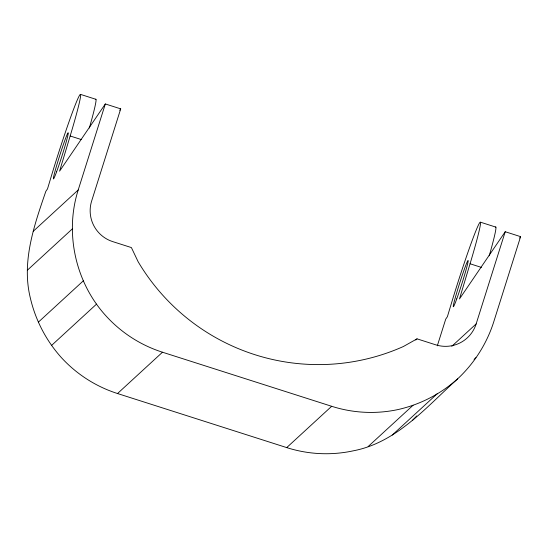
<?xml version="1.0" encoding="UTF-8"?>
<svg xmlns="http://www.w3.org/2000/svg" width="548" height="548" viewBox="0 0 548 548"><rect width="100%" height="100%" fill="white"/><g stroke="black" fill="none" stroke-linecap="round" stroke-linejoin="round"><path stroke-width="0.82" d="M505.222 231.729L476.15 323.916A32.332 32.181 47.4 0 1 435.701 344.815L417.028 338.849L403.424 346.494A209.274 208.336 47.4 0 1 138.123 261.718L131.39 247.573L112.717 241.606A32.332 32.181 47.4 0 1 91.639 201.048L120.711 108.86L105.326 103.949L59.574 171.168L70.165 135.986A64.657 3.035 -72.3 0 0 78.364 97.592A64.657 3.035 -72.3 0 0 51.45 175.785L47.498 188.909L45.833 191.355C34.181 225.386 21.365 261.711 30.346 298.023C35.456 320.039 46.128 340.561 61.198 357.406A129.314 128.739 47.4 0 0 117.525 393.533L286.714 447.6A129.314 128.739 47.4 0 0 353.426 450.792C396.841 442.462 426.44 406.911 457.607 378.88C474.089 363.53 486.487 344.096 493.474 322.69L520.6 236.647L505.222 231.729L459.464 298.955L470.054 263.773A64.657 3.035 -72.3 0 0 478.253 225.379A64.657 3.035 -72.3 0 0 451.34 303.571L447.387 316.696L445.723 319.135L437.311 345.822M105.326 103.949L78.2 189.985C64.459 233.174 75.528 282.727 106.161 316.093A129.314 128.739 47.4 0 0 162.489 352.22L331.67 406.287A129.314 128.739 47.4 0 0 398.389 409.479C420.343 404.472 440.825 393.889 457.607 378.88M119.745 110.278L120.711 108.86M519.634 238.065L520.6 236.647M412.644 420.193L416.733 415.939M33.236 231.297L78.2 189.985M27.523 270.061L72.487 228.749M38.49 322.032L83.454 280.72M51.594 345.404L96.558 304.092M117.525 393.533L162.489 352.22M286.714 447.6L331.67 406.287M415.781 340L417.028 338.849M451.799 346.295L476.15 323.916M368.14 446.558L413.103 405.246M474.061 359.392L475.931 357.673M392.238 435.071L437.201 393.759M80.604 94.414L95.989 99.332M480.5 222.2L495.878 227.119M70.165 135.986L81.501 139.61M470.054 263.773L481.391 267.397M95.564 99.346A64.657 3.035 -72.3 0 1 89.345 127.992M495.454 227.132A64.657 3.035 -72.3 0 1 489.234 255.779M56.608 171.777A24.249 1.137 -72.3 0 0 68.247 133.424A24.249 1.137 -72.3 0 0 57.567 162.461A24.249 1.137 -72.3 0 0 56.608 171.777M456.751 298.872A24.249 1.137 -72.3 0 0 468.156 261.012A24.249 1.137 -72.3 0 0 457.19 291.132A24.249 1.137 -72.3 0 0 456.751 298.872"/></g></svg>
